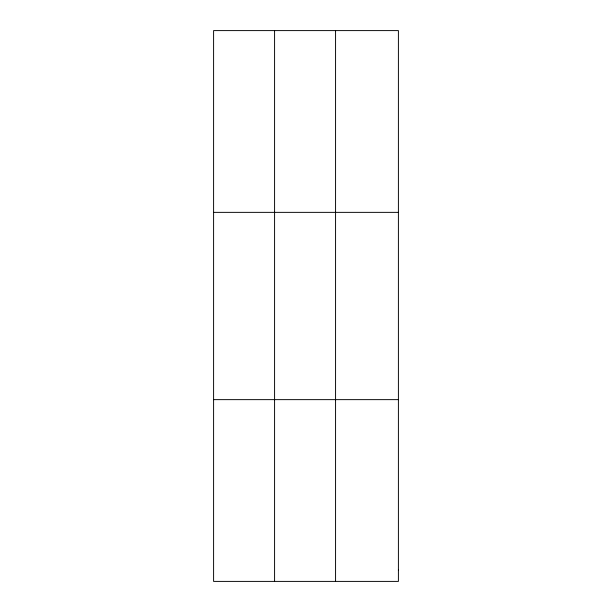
<?xml version="1.0" encoding="UTF-8"?>
<svg xmlns="http://www.w3.org/2000/svg" width="612" height="612" viewBox="0 0 612 612"><rect width="100%" height="100%" fill="white"/><g stroke="black" fill="none" stroke-linecap="round" stroke-linejoin="round"><path stroke-width="0.92" d="M274.581 30.6L274.581 581.4M335.567 30.6L335.567 581.4M213.596 212.364L398.404 212.364M213.596 399.636L398.404 399.636M398.404 570.04L398.404 581.4L213.596 581.4L213.596 30.6L398.404 30.6L398.404 570.04"/></g></svg>
